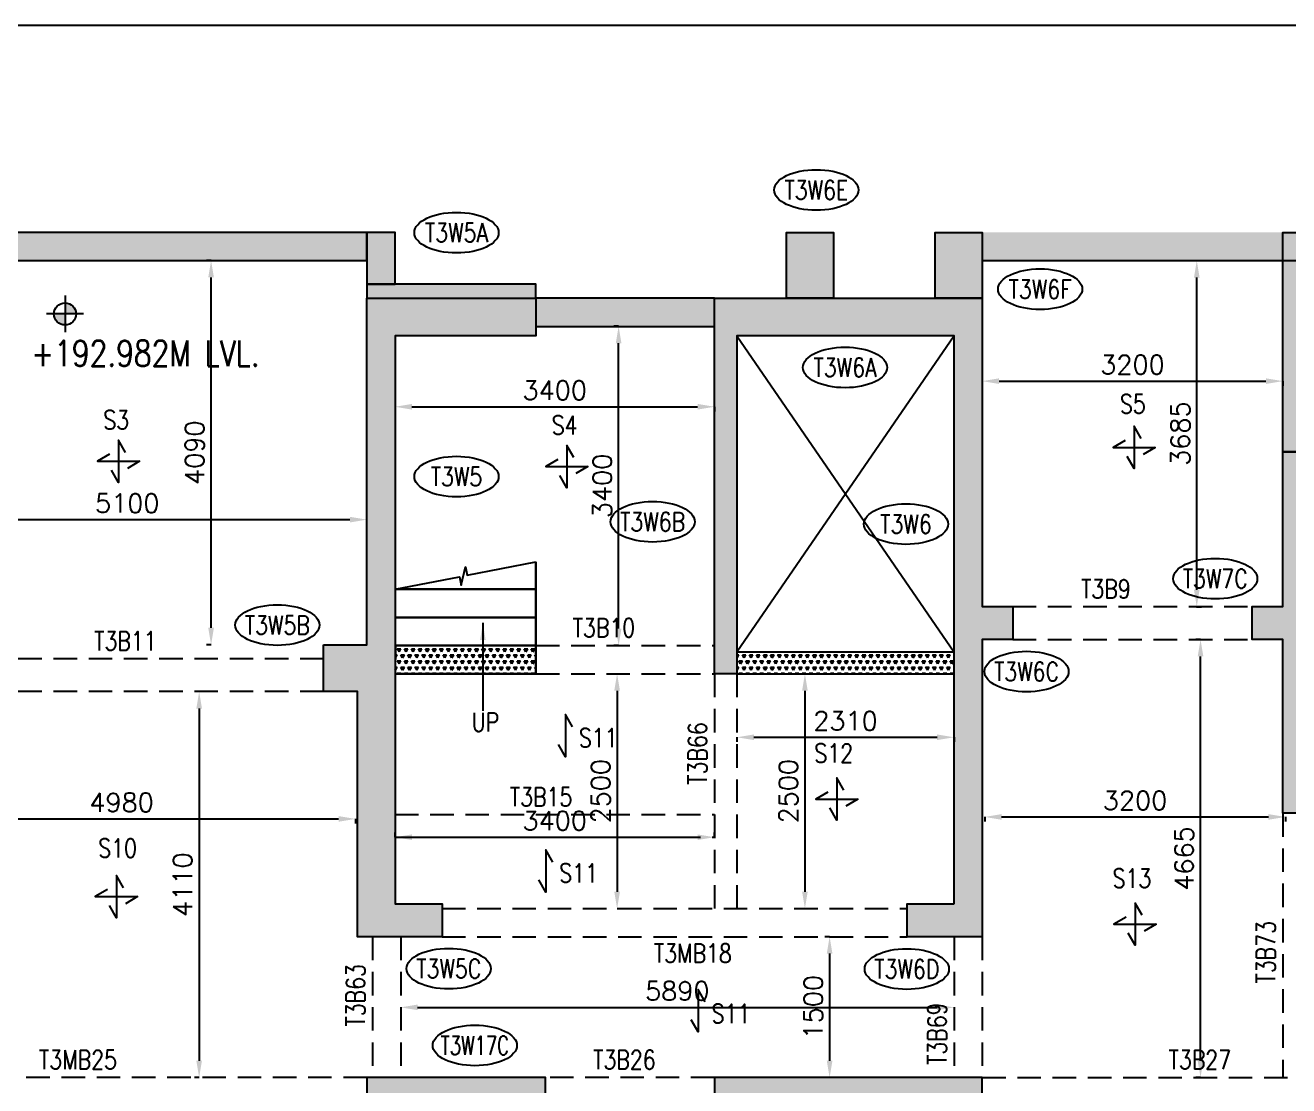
# Model space of a CAD drawing. Header units: millimetres. Extents: x 3105849 to 3692204, y 664613 to 1031566.
# Drawn here: x 3152977 to 3166426, y 689269 to 700563 of the extents above; entities that cross this region are included whole.
import ezdxf
from ezdxf.enums import TextEntityAlignment as Align

# ---------------------------------------------------------------- set-up
doc = ezdxf.new("R2010")
doc.units = ezdxf.units.MM
doc.header["$LTSCALE"] = 100
doc.header["$MEASUREMENT"] = 0
doc.linetypes.add('DASHED2', pattern=[0.375, 0.25, -0.125])
doc.linetypes.add('HIDDEN', pattern=[0.375, 0.25, -0.125])
for name, color, linetype in [('BEAM', 3, 'Continuous'), ('BEAM NO', 3, 'Continuous'), ('COL', 6, 'Continuous'), ('col solid', 20, 'Continuous'), ('COL-NO TOWR-T3', 8, 'Continuous'), ('CUT', 9, 'Continuous'), ('DIM.', 11, 'Continuous'), ('PODIUM COL', 6, 'Continuous'), ('RC PARDI', 2, 'Continuous'), ('RC PARDI HAT', 30, 'DASHED2'), ('RET. WALL', 6, 'Continuous'), ('SLABS NO T2', 3, 'Continuous'), ('SYMBOL', 1, 'Continuous'), ('TEXT', 3, 'Continuous')]:
    doc.layers.add(name, color=color, linetype=linetype)
for name, color, linetype, lineweight in [('OTHER', 7, 'Continuous', 30), ('RET. WALL HATCH', 40, 'Continuous', 15), ('SLAB NO', 3, 'Continuous', 35)]:
    doc.layers.add(name, color=color, linetype=linetype, lineweight=lineweight)
doc.styles.add('romance', font='romans.shx')
doc.styles.add('romand', font='simplex.shx', dxfattribs={"width": 0.8})
doc.styles.add('ROMANS', font='romans.shx', dxfattribs={"width": 0.8})
doc.dimstyles.new('100T', dxfattribs={"dimtxt": 200, "dimasz": 180, "dimexe": 50, "dimexo": 50, "dimgap": 75, "dimtad": 1, "dimdec": 0, "dimzin": 0, "dimdsep": 46, "dimtxsty": 'romance', "dimcen": 0.09, "dimdle": 150, "dimclrd": 11, "dimclre": 11, "dimclrt": 2, "dimadec": 0, "dimazin": 0, "dimtfac": 1, "dimtdec": 0, "dimtofl": 0, "dimtmove": 0, "dimatfit": 3, "dimfxl": 1, "dimtolj": 1, "dimtzin": 0, "dimarcsym": 0})

# ---------------------------------------------------------------- blocks, each defined once
blk = doc.blocks.new('A$C08c7907b')
at = {"layer": 'COL-NO TOWR-T3', "color": 8}
blk.add_ellipse((-503, 194, 0), major_axis=(448, 0), ratio=0.482829, dxfattribs=at)
at = {"layer": 'COL-NO TOWR-T3', "color": 3, "style": 'ROMANS', "width": 0.8}
blk.add_attdef('12345', text='', height=200, dxfattribs=at).set_placement((-503, 194, 0), align=Align.MIDDLE_CENTER)
blk = doc.blocks.new('A$C7B313EF1')
at = {"layer": 'SYMBOL', "color": 2, "linetype": 'Continuous'}
for points in [[(300, 320), (225, 450), (225, 0), (150, 130)], [(130, 300), (0, 225), (450, 225), (320, 150)]]:
    blk.add_lwpolyline(points, dxfattribs=at)
blk = doc.blocks.new('A$C6DB00AAD')
at = {"layer": 'SYMBOL', "color": 2, "linetype": 'Continuous'}
blk.add_lwpolyline([(150, 320), (75, 450), (75, 0), (0, 130)], dxfattribs=at)
blk = doc.blocks.new('A$C2BC57D65')
at = {"layer": 'SYMBOL'}
h = blk.add_hatch(color=7, dxfattribs=at)
h.paths.add_polyline_path([(196, 348), (314, 348, 0.414214), (196, 466)])
h.paths.add_polyline_path([(196, 348), (79, 348, 0.414214), (196, 230)])
at = {"layer": 'SYMBOL', "color": 7}
for p, q in [((196, 544), (196, 152)), ((393, 348), (0, 348))]:
    blk.add_line(p, q, dxfattribs=at)
blk.add_circle((196, 348), 118, dxfattribs=at)
at = {"layer": 'SYMBOL', "style": 'romand', "width": 0.8}
for p in [(1052, 530), (1052, 137)]:
    blk.add_attdef('LEVEL', text='', height=275, dxfattribs=at).set_placement(p, align=Align.MIDDLE)
blk = doc.blocks.new('*D2664')
at = {"layer": 'Defpoints', "color": 0, "transparency": 16777216}
for p in [(3156913, 691916), (3160313, 691916), (3160313, 691916)]:
    blk.add_point(p, dxfattribs=at)
at = {"layer": 'SLABS NO T2', "color": 11, "lineweight": -2, "transparency": 16777216}
for p, q in [((3156913, 691916), (3156913, 691966)), ((3160313, 691916), (3160313, 691966)), ((3157093, 691916), (3160133, 691916))]:
    blk.add_line(p, q, dxfattribs=at)
at = {"layer": 'SLABS NO T2', "color": 11, "transparency": 16777216}
for points in [[(3157093, 691946), (3157093, 691886), (3156913, 691916)], [(3160133, 691946), (3160133, 691886), (3160313, 691916)]]:
    blk.add_solid(points, dxfattribs=at)
at = {"layer": 'SLABS NO T2', "color": 2, "transparency": 16777216, "insert": (3158613, 692091), "char_height": 200, "attachment_point": 5, "style": 'romance'}
blk.add_mtext('\\A1;3400', dxfattribs=at)
blk = doc.blocks.new('*D2665')
at = {"layer": 'Defpoints', "color": 0, "transparency": 16777216}
for p in [(3159051, 693656), (3159051, 691156), (3159277, 691156)]:
    blk.add_point(p, dxfattribs=at)
at = {"layer": 'SLABS NO T2', "color": 11, "lineweight": -2, "transparency": 16777216}
for p, q in [((3159277, 693656), (3159327, 693656)), ((3159277, 693476), (3159277, 691336)), ((3159277, 691156), (3159327, 691156))]:
    blk.add_line(p, q, dxfattribs=at)
at = {"layer": 'SLABS NO T2', "color": 11, "transparency": 16777216}
for points in [[(3159247, 693476), (3159307, 693476), (3159277, 693656)], [(3159247, 691336), (3159307, 691336), (3159277, 691156)]]:
    blk.add_solid(points, dxfattribs=at)
at = {"layer": 'SLABS NO T2', "color": 2, "transparency": 16777216, "insert": (3159102, 692406), "char_height": 200, "attachment_point": 5, "rotation": 90, "style": 'romance'}
blk.add_mtext('\\A1;2500', dxfattribs=at)
blk = doc.blocks.new('*D2734')
at = {"layer": 'Defpoints', "color": 0, "transparency": 16777216}
for p in [(3156613, 695298), (3156613, 693966, 0), (3151513, 693816)]:
    blk.add_point(p, dxfattribs=at)
at = {"layer": 'SLABS NO T2', "color": 11, "lineweight": -2, "transparency": 16777216}
for p, q in [((3151513, 695297), (3151513, 695348)), ((3156613, 695297), (3156613, 695348)), ((3151693, 695298), (3156433, 695298))]:
    blk.add_line(p, q, dxfattribs=at)
at = {"layer": 'SLABS NO T2', "color": 11, "transparency": 16777216}
for points in [[(3151693, 695328), (3151693, 695268), (3151513, 695298)], [(3156433, 695328), (3156433, 695268), (3156613, 695298)]]:
    blk.add_solid(points, dxfattribs=at)
at = {"layer": 'SLABS NO T2', "color": 2, "transparency": 16777216, "insert": (3154063, 695473), "char_height": 200, "attachment_point": 5, "style": 'romance'}
blk.add_mtext('\\A1;5100', dxfattribs=at)
blk = doc.blocks.new('*D2735')
at = {"layer": 'Defpoints', "color": 0, "transparency": 16777216}
for p in [(3154955, 698057), (3156613, 698057, 0), (3156613, 693966, 0)]:
    blk.add_point(p, dxfattribs=at)
at = {"layer": 'SLABS NO T2', "color": 11, "lineweight": -2, "transparency": 16777216}
for p, q in [((3154955, 698057), (3154905, 698057)), ((3154955, 694146), (3154955, 697877)), ((3154955, 693966), (3154905, 693966))]:
    blk.add_line(p, q, dxfattribs=at)
at = {"layer": 'SLABS NO T2', "color": 11, "transparency": 16777216}
for points in [[(3154925, 697877), (3154985, 697877), (3154955, 698057)], [(3154925, 694146), (3154985, 694146), (3154955, 693966)]]:
    blk.add_solid(points, dxfattribs=at)
at = {"layer": 'SLABS NO T2', "color": 2, "transparency": 16777216, "insert": (3154780, 696011), "char_height": 200, "attachment_point": 5, "rotation": 90, "style": 'romance'}
blk.add_mtext('\\A1;4090', dxfattribs=at)
blk = doc.blocks.new('*D2746')
at = {"layer": 'Defpoints', "color": 0, "transparency": 16777216}
for p in [(3151513, 693316, 0), (3156493, 693316, 0), (3156493, 692111)]:
    blk.add_point(p, dxfattribs=at)
at = {"layer": 'SLABS NO T2', "color": 11, "lineweight": -2, "transparency": 16777216}
for p, q in [((3151513, 692111), (3151513, 692061)), ((3151693, 692111), (3156313, 692111)), ((3156493, 692111), (3156493, 692061))]:
    blk.add_line(p, q, dxfattribs=at)
at = {"layer": 'SLABS NO T2', "color": 11, "transparency": 16777216}
for points in [[(3151693, 692141), (3151693, 692081), (3151513, 692111)], [(3156313, 692141), (3156313, 692081), (3156493, 692111)]]:
    blk.add_solid(points, dxfattribs=at)
at = {"layer": 'SLABS NO T2', "color": 2, "transparency": 16777216, "insert": (3154003, 692286), "char_height": 200, "attachment_point": 5, "style": 'romance'}
blk.add_mtext('\\A1;4980', dxfattribs=at)
blk = doc.blocks.new('*D2747')
at = {"layer": 'Defpoints', "color": 0, "transparency": 16777216}
for p in [(3156513, 693466, 0), (3154828, 689356), (3156673, 689356)]:
    blk.add_point(p, dxfattribs=at)
at = {"layer": 'SLABS NO T2', "color": 11, "lineweight": -2, "transparency": 16777216}
for p, q in [((3154828, 693466), (3154778, 693466)), ((3154828, 693286), (3154828, 689536)), ((3154828, 689356), (3154778, 689356))]:
    blk.add_line(p, q, dxfattribs=at)
at = {"layer": 'SLABS NO T2', "color": 11, "transparency": 16777216}
for points in [[(3154798, 693286), (3154858, 693286), (3154828, 693466)], [(3154798, 689536), (3154858, 689536), (3154828, 689356)]]:
    blk.add_solid(points, dxfattribs=at)
at = {"layer": 'SLABS NO T2', "color": 2, "transparency": 16777216, "insert": (3154653, 691411), "char_height": 200, "attachment_point": 5, "rotation": 90, "style": 'romance'}
blk.add_mtext('\\A1;4110', dxfattribs=at)
blk = doc.blocks.new('*D2750')
at = {"layer": 'Defpoints', "color": 0, "transparency": 16777216}
for p in [(3160553, 693656), (3162863, 693656, 0), (3162863, 692980)]:
    blk.add_point(p, dxfattribs=at)
at = {"layer": 'SLABS NO T2', "color": 11, "lineweight": -2, "transparency": 16777216}
for p, q in [((3160553, 692981), (3160553, 692930)), ((3160733, 692980), (3162683, 692980)), ((3162863, 692981), (3162863, 692930))]:
    blk.add_line(p, q, dxfattribs=at)
at = {"layer": 'SLABS NO T2', "color": 11, "transparency": 16777216}
for points in [[(3160733, 693010), (3160733, 692950), (3160553, 692980)], [(3162683, 693010), (3162683, 692950), (3162863, 692980)]]:
    blk.add_solid(points, dxfattribs=at)
at = {"layer": 'SLABS NO T2', "color": 2, "transparency": 16777216, "insert": (3161708, 693155), "char_height": 200, "attachment_point": 5, "style": 'romance'}
blk.add_mtext('\\A1;2310', dxfattribs=at)
blk = doc.blocks.new('*D2751')
at = {"layer": 'Defpoints', "color": 0, "transparency": 16777216}
for p in [(3160553, 693656), (3160553, 691156), (3161276, 691156)]:
    blk.add_point(p, dxfattribs=at)
at = {"layer": 'SLABS NO T2', "color": 11, "lineweight": -2, "transparency": 16777216}
for p, q in [((3161275, 693656), (3161326, 693656)), ((3161276, 693476), (3161276, 691336)), ((3161275, 691156), (3161326, 691156))]:
    blk.add_line(p, q, dxfattribs=at)
at = {"layer": 'SLABS NO T2', "color": 11, "transparency": 16777216}
for points in [[(3161246, 693476), (3161306, 693476), (3161276, 693656)], [(3161246, 691336), (3161306, 691336), (3161276, 691156)]]:
    blk.add_solid(points, dxfattribs=at)
at = {"layer": 'SLABS NO T2', "color": 2, "transparency": 16777216, "insert": (3161101, 692406), "char_height": 200, "attachment_point": 5, "rotation": 90, "style": 'romance'}
blk.add_mtext('\\A1;2500', dxfattribs=at)
blk = doc.blocks.new('*D2752')
at = {"layer": 'Defpoints', "color": 0, "transparency": 16777216}
for p in [(3156913, 697256, 0), (3160313, 697256, 0), (3160313, 696500)]:
    blk.add_point(p, dxfattribs=at)
at = {"layer": 'SLABS NO T2', "color": 11, "lineweight": -2, "transparency": 16777216}
for p, q in [((3156913, 696501), (3156913, 696450)), ((3157093, 696500), (3160133, 696500)), ((3160313, 696501), (3160313, 696450))]:
    blk.add_line(p, q, dxfattribs=at)
at = {"layer": 'SLABS NO T2', "color": 11, "transparency": 16777216}
for points in [[(3157093, 696530), (3157093, 696470), (3156913, 696500)], [(3160133, 696530), (3160133, 696470), (3160313, 696500)]]:
    blk.add_solid(points, dxfattribs=at)
at = {"layer": 'SLABS NO T2', "color": 2, "transparency": 16777216, "insert": (3158613, 696675), "char_height": 200, "attachment_point": 5, "style": 'romance'}
blk.add_mtext('\\A1;3400', dxfattribs=at)
blk = doc.blocks.new('*D2753')
at = {"layer": 'Defpoints', "color": 0, "transparency": 16777216}
for p in [(3159293, 697357), (3160313, 697357, 0), (3160313, 693957)]:
    blk.add_point(p, dxfattribs=at)
at = {"layer": 'SLABS NO T2', "color": 11, "lineweight": -2, "transparency": 16777216}
for p, q in [((3159293, 697357), (3159243, 697357)), ((3159293, 694137), (3159293, 697177)), ((3159293, 693957), (3159243, 693957))]:
    blk.add_line(p, q, dxfattribs=at)
at = {"layer": 'SLABS NO T2', "color": 11, "transparency": 16777216}
for points in [[(3159263, 697177), (3159323, 697177), (3159293, 697357)], [(3159263, 694137), (3159323, 694137), (3159293, 693957)]]:
    blk.add_solid(points, dxfattribs=at)
at = {"layer": 'SLABS NO T2', "color": 2, "transparency": 16777216, "insert": (3159118, 695657), "char_height": 200, "attachment_point": 5, "rotation": 90, "style": 'romance'}
blk.add_mtext('\\A1;3400', dxfattribs=at)
blk = doc.blocks.new('*D2754')
at = {"layer": 'Defpoints', "color": 0, "transparency": 16777216}
for p in [(3166363, 698356, 0), (3163163, 698056, 0), (3166363, 696773)]:
    blk.add_point(p, dxfattribs=at)
at = {"layer": 'SLABS NO T2', "color": 11, "lineweight": -2, "transparency": 16777216}
for p, q in [((3163163, 696774), (3163163, 696723)), ((3163343, 696773), (3166183, 696773)), ((3166363, 696774), (3166363, 696723))]:
    blk.add_line(p, q, dxfattribs=at)
at = {"layer": 'SLABS NO T2', "color": 11, "transparency": 16777216}
for points in [[(3163343, 696803), (3163343, 696743), (3163163, 696773)], [(3166183, 696803), (3166183, 696743), (3166363, 696773)]]:
    blk.add_solid(points, dxfattribs=at)
at = {"layer": 'SLABS NO T2', "color": 2, "transparency": 16777216, "insert": (3164763, 696948), "char_height": 200, "attachment_point": 5, "style": 'romance'}
blk.add_mtext('\\A1;3200', dxfattribs=at)
blk = doc.blocks.new('*D2755')
at = {"layer": 'Defpoints', "color": 0, "transparency": 16777216}
for p in [(3163163, 698056, 0), (3165447, 698056), (3163163, 694371, 0)]:
    blk.add_point(p, dxfattribs=at)
at = {"layer": 'SLABS NO T2', "color": 11, "lineweight": -2, "transparency": 16777216}
for p, q in [((3165446, 698056), (3165497, 698056)), ((3165447, 694551), (3165447, 697876)), ((3165446, 694371), (3165497, 694371))]:
    blk.add_line(p, q, dxfattribs=at)
at = {"layer": 'SLABS NO T2', "color": 11, "transparency": 16777216}
for points in [[(3165417, 697876), (3165477, 697876), (3165447, 698056)], [(3165417, 694551), (3165477, 694551), (3165447, 694371)]]:
    blk.add_solid(points, dxfattribs=at)
at = {"layer": 'SLABS NO T2', "color": 2, "transparency": 16777216, "insert": (3165272, 696214), "char_height": 200, "attachment_point": 5, "rotation": 90, "style": 'romance'}
blk.add_mtext('\\A1;3685', dxfattribs=at)
blk = doc.blocks.new('*D2762')
at = {"layer": 'Defpoints', "color": 0, "transparency": 16777216}
for p in [(3163190, 694251, 0), (3166390, 694251), (3166390, 692132)]:
    blk.add_point(p, dxfattribs=at)
at = {"layer": 'SLABS NO T2', "color": 11, "lineweight": -2, "transparency": 16777216}
for p, q in [((3163190, 692133), (3163190, 692082)), ((3163370, 692132), (3166210, 692132)), ((3166390, 692133), (3166390, 692082))]:
    blk.add_line(p, q, dxfattribs=at)
at = {"layer": 'SLABS NO T2', "color": 11, "transparency": 16777216}
for points in [[(3163370, 692162), (3163370, 692102), (3163190, 692132)], [(3166210, 692162), (3166210, 692102), (3166390, 692132)]]:
    blk.add_solid(points, dxfattribs=at)
at = {"layer": 'SLABS NO T2', "color": 2, "transparency": 16777216, "insert": (3164790, 692307), "char_height": 200, "attachment_point": 5, "style": 'romance'}
blk.add_mtext('\\A1;3200', dxfattribs=at)
blk = doc.blocks.new('*D2763')
at = {"layer": 'Defpoints', "color": 0, "transparency": 16777216}
for p in [(3165487, 694021), (3166363, 694021), (3166363, 689356, 0)]:
    blk.add_point(p, dxfattribs=at)
at = {"layer": 'SLABS NO T2', "color": 11, "lineweight": -2, "transparency": 16777216}
for p, q in [((3165488, 694021), (3165437, 694021)), ((3165487, 689536), (3165487, 693841)), ((3165488, 689356), (3165437, 689356))]:
    blk.add_line(p, q, dxfattribs=at)
at = {"layer": 'SLABS NO T2', "color": 11, "transparency": 16777216}
for points in [[(3165457, 693841), (3165517, 693841), (3165487, 694021)], [(3165457, 689536), (3165517, 689536), (3165487, 689356)]]:
    blk.add_solid(points, dxfattribs=at)
at = {"layer": 'SLABS NO T2', "color": 2, "transparency": 16777216, "insert": (3165312, 691689), "char_height": 200, "attachment_point": 5, "rotation": 90, "style": 'romance'}
blk.add_mtext('\\A1;4665', dxfattribs=at)
blk = doc.blocks.new('*D2781')
at = {"layer": 'Defpoints', "color": 0, "transparency": 16777216}
for p in [(3156974, 690856), (3162863, 690856, 0), (3162863, 690104)]:
    blk.add_point(p, dxfattribs=at)
at = {"layer": 'SLABS NO T2', "color": 11, "lineweight": -2, "transparency": 16777216}
for p, q in [((3156974, 690105), (3156974, 690054)), ((3157154, 690104), (3162683, 690104)), ((3162863, 690105), (3162863, 690054))]:
    blk.add_line(p, q, dxfattribs=at)
at = {"layer": 'SLABS NO T2', "color": 11, "transparency": 16777216}
for points in [[(3157154, 690134), (3157154, 690074), (3156974, 690104)], [(3162683, 690134), (3162683, 690074), (3162863, 690104)]]:
    blk.add_solid(points, dxfattribs=at)
at = {"layer": 'SLABS NO T2', "color": 2, "transparency": 16777216, "insert": (3159918, 690279), "char_height": 200, "attachment_point": 5, "style": 'romance'}
blk.add_mtext('\\A1;5890', dxfattribs=at)
blk = doc.blocks.new('*D2782')
at = {"layer": 'Defpoints', "color": 0, "transparency": 16777216}
for p in [(3162863, 690856, 0), (3161539, 689356), (3162863, 689356, 0)]:
    blk.add_point(p, dxfattribs=at)
at = {"layer": 'SLABS NO T2', "color": 11, "lineweight": -2, "transparency": 16777216}
for p, q in [((3161539, 690856), (3161489, 690856)), ((3161539, 690676), (3161539, 689536)), ((3161539, 689356), (3161489, 689356))]:
    blk.add_line(p, q, dxfattribs=at)
at = {"layer": 'SLABS NO T2', "color": 11, "transparency": 16777216}
for points in [[(3161509, 690676), (3161569, 690676), (3161539, 690856)], [(3161509, 689536), (3161569, 689536), (3161539, 689356)]]:
    blk.add_solid(points, dxfattribs=at)
at = {"layer": 'SLABS NO T2', "color": 2, "transparency": 16777216, "insert": (3161364, 690106), "char_height": 200, "attachment_point": 5, "rotation": 90, "style": 'romance'}
blk.add_mtext('\\A1;1500', dxfattribs=at)

msp = doc.modelspace()

# ---------------------------------------------------------------- hatches: boundary and pattern name
at = {"layer": 'col solid'}
h = msp.add_hatch(color=256, dxfattribs=at)
h.dxf.hatch_style = 1
h.paths.add_polyline_path([(3161080.9, 697654.8), (3161080.9, 698356.1), (3161580.9, 698356.1), (3161580.9, 697654.8)])
h = msp.add_hatch(color=256, dxfattribs=at)
h.dxf.hatch_style = 1
h.paths.add_polyline_path([(3162663.1, 697656.4), (3162662.9, 698356.4), (3163162.9, 698356.4), (3163162.9, 697656.4), (3162863.2, 697656.4), (3162863.2, 697656.4)])
h = msp.add_hatch(color=256, dxfattribs=at)
h.dxf.hatch_style = 1
h.paths.add_polyline_path([(3166363.1, 696021.4), (3166363.1, 698356.4), (3166863.1, 698356.4), (3166863.1, 696021.4)])
h = msp.add_hatch(color=256, dxfattribs=at)
h.dxf.hatch_style = 1
h.paths.add_polyline_path([(3156613.1, 697656.8), (3158413.1, 697656.8), (3158413.1, 697806.4), (3156613.1, 697806.4)])
h = msp.add_hatch(color=256, dxfattribs=at)
h.dxf.hatch_style = 1
h.paths.add_polyline_path([(3156153.1, 693966.4), (3156613.1, 693966.4), (3156613.1, 697656.4), (3158413.1, 697656.4), (3158413.1, 697256.4), (3156913.1, 697256.4), (3156913.1, 691206.4), (3157413.1, 691206.4), (3157413.1, 690856.4), (3156513.1, 690856.4), (3156513.1, 693466.4), (3156153.1, 693466.4)])
h = msp.add_hatch(color=256, dxfattribs=at)
h.dxf.hatch_style = 1
h.paths.add_polyline_path([(3162863.1, 691206.4), (3162863.1, 697256.4), (3160553.1, 697256.4), (3160553.1, 693656.4), (3160313.1, 693656.4), (3160313.1, 697256.4), (3160313.1, 697256.4), (3160313.1, 697656.4), (3163163.1, 697656.4), (3163163.1, 694371.4), (3163488.1, 694371.4), (3163488.1, 694021.4), (3163163.1, 694021.4), (3163163.1, 690856.4), (3162363.1, 690856.4), (3162363.1, 691206.4)])
h = msp.add_hatch(color=256, dxfattribs=at)
h.dxf.hatch_style = 1
h.paths.add_polyline_path([(3166663.1, 692171.4), (3166363.1, 692171.4), (3166363.1, 694021.4), (3166038.1, 694021.4), (3166038.1, 694371.4), (3166363.1, 694371.4), (3166363.1, 696021.4), (3167063.1, 696021.4), (3167063.1, 695521.4), (3166663.1, 695521.4)])
h = msp.add_hatch(color=256, dxfattribs=at)
h.dxf.hatch_style = 1
h.paths.add_polyline_path([(3158513.1, 683716.4), (3158513.1, 686766.4), (3156913.1, 686766.4), (3156913.1, 689056.4), (3158513.1, 689056.4), (3158513.1, 689356.4), (3156613.1, 689356.4), (3156613.1, 686766.4), (3153538.1, 686766.4), (3153538.1, 686416.4), (3158213.1, 686416.4), (3158213.1, 683716.4)])
h = msp.add_hatch(color=256, dxfattribs=at)
h.dxf.hatch_style = 1
h.paths.add_polyline_path([(3163163.1, 686711.4), (3163163.1, 689356.4), (3160313.1, 689356.4), (3160313.1, 689056.4), (3162863.1, 689056.4), (3162863.1, 684016.4), (3160313.1, 684016.4), (3160313.1, 683716.4), (3163163.1, 683716.4), (3163163.1, 686361.4), (3166313.1, 686361.4), (3166313.1, 686711.4)])
at = {"layer": 'RC PARDI HAT', "linetype": 'ByBlock'}
h = msp.add_hatch(dxfattribs=at)
h.set_pattern_fill('TRIANG', color=256, scale=200)
h.set_pattern_definition([(60, (564468.63, 193046.74), (-37.5, 64.9519052), [37.5, -37.5]), (120, (564468.63, 193046.74), (-75, 4e-08), [37.5, -37.5]), (0, (564449.88, 193079.21), (37.5, 64.9519052), [37.5, -37.5])])
h.paths.add_polyline_path([(3158413.3, 693656.4), (3158414.4, 693956.5), (3156916.7, 693956.5), (3156915.7, 693656.4)])
h = msp.add_hatch(dxfattribs=at)
h.set_pattern_fill('TRIANG', color=256, scale=200)
h.set_pattern_definition([(60, (568029.08, 193046.74), (-37.5, 64.9519052), [37.5, -37.5]), (120, (568029.08, 193046.74), (-75, 4e-08), [37.5, -37.5]), (0, (568010.33, 193079.21), (37.5, 64.9519052), [37.5, -37.5])])
h.paths.add_polyline_path([(3162863.1, 693656.4), (3162863.1, 693886.4), (3160553.1, 693886.4), (3160553.1, 693656.4)])
at = {"layer": 'RET. WALL HATCH'}
h = msp.add_hatch(color=256, dxfattribs=at)
h.dxf.hatch_style = 1
h.paths.add_polyline_path([(3156613.1, 698356.5), (3145398.2, 698356.4), (3145398.2, 698056.4), (3156613.1, 698056.5)])
h = msp.add_hatch(color=256, dxfattribs=at)
h.dxf.hatch_style = 1
h.paths.add_polyline_path([(3156613.1, 698356.5), (3156613.1, 697806.4), (3156913.1, 697806.4), (3156913.1, 698356.5)])
h = msp.add_hatch(color=256, dxfattribs=at)
h.dxf.hatch_style = 1
h.paths.add_polyline_path([(3178808.1, 698356.5), (3163162.9, 698356.4), (3163162.9, 698056.4), (3178808.1, 698056.5)])
h = msp.add_hatch(color=256, dxfattribs=at)
h.dxf.hatch_style = 1
h.paths.add_polyline_path([(3160313.1, 697656.5), (3158413.1, 697656.4), (3158413.1, 697356.4), (3160313.1, 697356.5)])

# ---------------------------------------------------------------- linework, layer by layer
at = {"layer": 'BEAM', "linetype": 'HIDDEN', "ltscale": 10}
for p, q in [((3163488.1, 694371.4, 0.3), (3166038.1, 694371.4, 0.3)), ((3163488.1, 694021.4, 0.3), (3166038.1, 694021.4, 0.3)), ((3156913.1, 693956.6, 0), (3160313.1, 693956.6)), ((3156153.1, 693816.4, 0.3), (3151973.1, 693816.4, 0.3)), ((3156913.1, 693656.6, 0), (3160313.1, 693656.6)), ((3160313.1, 693656.4), (3160313.1, 691156.4)), ((3160553.1, 693656.4), (3160553.1, 691156.4)), ((3156153.1, 693466.4, 0.3), (3151973.1, 693466.4, 0.3)), ((3156913.1, 692156.4), (3160313.1, 692156.4)), ((3166363.1, 692171.4), (3166363.1, 689356.4, 0.2)), ((3156913.1, 691916.4), (3160313.1, 691916.4)), ((3157413.1, 691156.4), (3162363.1, 691156.4)), ((3156673.6, 690856.2), (3156673.1, 689356.2)), ((3156973.6, 690856.1), (3156973.1, 689356)), ((3157413.1, 690856.4), (3162363.1, 690856.4)), ((3162863.1, 690856.4, -0.3), (3162863.1, 689356.4, -0.3)), ((3163163.1, 690856.4, -0.3), (3163163.1, 689356.4, -0.3)), ((3156613.1, 689356.4), (3151513.1, 689356.2, 0.3)), ((3160313.1, 689356.4, 0.3), (3158513.1, 689356.4, 0.3)), ((3163163.1, 689356.4, 0), (3168613.1, 689356.4, 0.3))]:
    msp.add_line(p, q, dxfattribs=at)
at = {"layer": 'COL'}
for points, elevation in [([(3161080.9, 697654.8), (3161080.9, 698356.1), (3161580.9, 698356.1), (3161580.9, 697654.8)], -0.1), ([(3162663.1, 697656.4), (3162662.9, 698356.4), (3163162.9, 698356.4), (3163162.9, 697656.4), (3162863.2, 697656.4), (3162863.2, 697656.4)], -0.3), ([(3166363.1, 696021.4), (3166363.1, 698356.4), (3166863.1, 698356.4), (3166863.1, 696021.4)], 0), ([(3156613.1, 697656.8), (3158413.1, 697656.8), (3158413.1, 697806.4), (3156613.1, 697806.4)], 0.2), ([(3156153.1, 693966.4), (3156613.1, 693966.4), (3156613.1, 697656.4), (3158413.1, 697656.4), (3158413.1, 697256.4), (3156913.1, 697256.4), (3156913.1, 691206.4), (3157413.1, 691206.4), (3157413.1, 690856.4), (3156513.1, 690856.4), (3156513.1, 693466.4), (3156153.1, 693466.4)], -0.3), ([(3162863.1, 691206.4), (3162863.1, 697256.4), (3160553.1, 697256.4), (3160553.1, 693656.4), (3160313.1, 693656.4), (3160313.1, 697256.4), (3160313.1, 697256.4), (3160313.1, 697656.4), (3163163.1, 697656.4), (3163163.1, 694371.4), (3163488.1, 694371.4), (3163488.1, 694021.4), (3163163.1, 694021.4), (3163163.1, 690856.4), (3162363.1, 690856.4), (3162363.1, 691206.4)], -0.3)]:
    msp.add_lwpolyline(points, close=True, dxfattribs=dict(at, elevation=elevation))
for points in [[(3166663.1, 692171.4), (3166363.1, 692171.4), (3166363.1, 694021.4), (3166038.1, 694021.4), (3166038.1, 694371.4), (3166363.1, 694371.4), (3166363.1, 696021.4), (3167063.1, 696021.4), (3167063.1, 695521.4), (3166663.1, 695521.4)], [(3158513.1, 683716.4), (3158513.1, 686766.4), (3156913.1, 686766.4), (3156913.1, 689056.4), (3158513.1, 689056.4), (3158513.1, 689356.4), (3156613.1, 689356.4), (3156613.1, 686766.4), (3153538.1, 686766.4), (3153538.1, 686416.4), (3158213.1, 686416.4), (3158213.1, 683716.4)], [(3163163.1, 686711.4), (3163163.1, 689356.4), (3160313.1, 689356.4), (3160313.1, 689056.4), (3162863.1, 689056.4), (3162863.1, 684016.4), (3160313.1, 684016.4), (3160313.1, 683716.4), (3163163.1, 683716.4), (3163163.1, 686361.4), (3166313.1, 686361.4), (3166313.1, 686711.4)]]:
    msp.add_lwpolyline(points, close=True, dxfattribs=at)
at = {"layer": 'CUT'}
for p, q in [((3160553.1, 697256.4, -0.3), (3162863.1, 693886.4, -0.3)), ((3162863.1, 697256.4, -0.3), (3160553.1, 693886.4, -0.3))]:
    msp.add_line(p, q, dxfattribs=at)
at = {"layer": 'CUT', "elevation": 0}
msp.add_lwpolyline([(3156913.3, 694556.6), (3157600.5, 694690.3), (3157617.7, 694601.9), (3157662.4, 694794), (3157679.6, 694705.7), (3158411, 694847.9)], dxfattribs=at)
at = {"layer": 'OTHER'}
for p, q in [((3158413.2, 694556.4, 0), (3156913.3, 694556.6, 0)), ((3158413.2, 694256.4, 0), (3156913.2, 694256.6, 0)), ((3158413.2, 693956.4, 0), (3156913.2, 693956.6, 0)), ((3158413.2, 693656.4, 0), (3156913.1, 693656.6, 0))]:
    msp.add_line(p, q, dxfattribs=at)
at = {"layer": 'OTHER', "elevation": 0}
msp.add_lwpolyline([(3158413.2, 694848.3), (3158413.2, 693656.4)], dxfattribs=at)
at = {"layer": 'PODIUM COL', "elevation": 0.2}
msp.add_lwpolyline([(3156613.1, 698356.5), (3156613.1, 697806.4), (3156913.1, 697806.4), (3156913.1, 698356.5)], close=True, dxfattribs=at)
at = {"layer": 'RC PARDI', "linetype": 'ByBlock'}
for points, elevation in [([(3158413.3, 693656.4), (3158414.4, 693956.5), (3156916.7, 693956.5), (3156915.7, 693656.4)], 0), ([(3162863.1, 693656.4), (3162863.1, 693886.4), (3160553.1, 693886.4), (3160553.1, 693656.4)], -0.3)]:
    msp.add_lwpolyline(points, close=True, dxfattribs=dict(at, elevation=elevation))
at = {"layer": 'RET. WALL'}
for points, elevation in [([(3156613.1, 698356.5), (3145398.2, 698356.4), (3145398.2, 698056.4), (3156613.1, 698056.5)], -0.3), ([(3156613.1, 698356.5), (3156613.1, 697806.4), (3156913.1, 697806.4), (3156913.1, 698356.5)], 0.2), ([(3160313.1, 697656.5), (3158413.1, 697656.4), (3158413.1, 697356.4), (3160313.1, 697356.5)], -0.3)]:
    msp.add_lwpolyline(points, close=True, dxfattribs=dict(at, elevation=elevation))
at = {"layer": 'RET. WALL', "elevation": -0.3}
msp.add_lwpolyline([(3163162.9, 698356.4), (3163162.9, 698056.4), (3178708.1, 698056.5)], dxfattribs=at)
at = {"layer": 'SLABS NO T2', "color": 7}
msp.add_lwpolyline([(3138759.5, 700562.8), (3180783, 700562.8), (3180783, 664612.9), (3138759.5, 664612.9)], close=True, dxfattribs=at)

# ---------------------------------------------------------------- block references
at = {"layer": 'COL-NO TOWR-T3'}
for p, values in [((3161900.2, 698614.5, -0.1), {'12345': 'T3W6E'}), ((3158070.4, 698160, 0.3), {'12345': 'T3W5A'}), ((3164282.8, 697558.2, 0), {'12345': 'T3W6F'}), ((3162206.4, 696724.7, 0), {'12345': 'T3W6A'}), ((3158070.4, 695562.5, 0), {'12345': 'T3W5'}), ((3160157.7, 695081.5, 0), {'12345': 'T3W6B'}), ((3162854.4, 695056.8, 0), {'12345': 'T3W6'}), ((3166146.7, 694475.2, 0), {'12345': 'T3W7C'}), ((3156163.4, 693981.2, 0.3), {'12345': 'T3W5B'}), ((3164138.3, 693485.9, 0), {'12345': 'T3W6C'}), ((3157987.8, 690322.2, 0), {'12345': 'T3W5C'}), ((3162863.7, 690318.3, 0), {'12345': 'T3W6D'})]:
    msp.add_blockref('A$C08c7907b', p, dxfattribs=at).add_auto_attribs(values)
ref = msp.add_blockref('A$C08c7907b', (3158265.9, 689504.7, 0), dxfattribs=at)
ref.add_attrib('12345', 'T3W17C', dxfattribs={"color": 3, "height": 200, "style": 'ROMANS', "width": 0.7}).set_placement((3157762.8, 689698.6), align=Align.MIDDLE_CENTER)
at = {"layer": 'SYMBOL', "linetype": 'ByBlock'}
ref = msp.add_blockref('A$C2BC57D65', (3153204.5, 697141.2), dxfattribs=at)
ref.add_attrib('LEVEL', '+192.982M LVL.', dxfattribs={"height": 275, "style": 'romand', "width": 0.8}).set_placement((3154256.3, 697069.1), align=Align.MIDDLE)
for name, p in [('A$C7B313EF1', (3164555.8, 695841.8)), ('A$C7B313EF1', (3153744.6, 695694.2)), ('A$C7B313EF1', (3158516.9, 695638.4)), ('A$C6DB00AAD', (3158651.7, 692771.7, 0)), ('A$C7B313EF1', (3161391, 692097.1)), ('A$C6DB00AAD', (3158443.1, 691331.2, -0.1)), ('A$C7B313EF1', (3153722.8, 691057.9)), ('A$C7B313EF1', (3164565.5, 690765.3)), ('A$C6DB00AAD', (3160063.9, 689842.8, -0.1))]:
    msp.add_blockref(name, p, dxfattribs=at)

# ---------------------------------------------------------------- texts
at = {"layer": 'BEAM NO', "ltscale": 50, "style": 'ROMANS', "width": 0.8}
for s, p in [('T3B9', (3164215.5, 694460.9, 0)), ('T3B10', (3158804.1, 694046.2, -0.2)), ('T3B11', (3153710.4, 693905.9, 0)), ('T3B15', (3158135.1, 692245.9, -0.2)), ('T3MB18', (3159668.2, 690580.1, -0.2)), ('T3MB25', (3153123.2, 689446.6, -0.2)), ('T3B26', (3159021.6, 689446.7, -0.1)), ('T3B27', (3165147.1, 689446.7, -0.3))]:
    msp.add_text(s, height=200, dxfattribs=at).set_placement(p)
for s, p in [('T3B66', (3160233.2, 692475.4, -1)), ('T3B73', (3166283.2, 690358, -0.9)), ('T3B63', (3156593.4, 689899.7, -1)), ('T3B69', (3162783.2, 689490.9, -1.2))]:
    msp.add_text(s, height=200, rotation=90, dxfattribs=at).set_placement(p)
at = {"layer": 'SLAB NO', "ltscale": 50, "style": 'ROMANS', "width": 0.8}
for s, p in [('S5', (3164628.6, 696429, -1)), ('S3', (3153808.8, 696259.7, -1)), ('S4', (3158581, 696204, -1)), ('S11', (3158869.6, 692874, -0.9)), ('S12', (3161376.9, 692710, -1)), ('S10', (3153754.4, 691699.3, -1)), ('S11', (3158660.9, 691433.5, -1)), ('S13', (3164551.4, 691378.2, -1)), ('S11', (3160281.7, 689937.1, -1))]:
    msp.add_text(s, height=200, dxfattribs=at).set_placement(p)
at = {"layer": 'TEXT', "ltscale": 50, "style": 'ROMANS', "width": 0.8}
msp.add_text('UP', height=200, dxfattribs=at).set_placement((3157727.1, 693141.8, 1.2), align=Align.MIDDLE_LEFT)

# ---------------------------------------------------------------- dimensions: what is measured, and where the dimension line sits
at = {"layer": 'SLABS NO T2'}
for base, p1, p2, picture, middle in [((3166363.1, 696772.8), (3163162.9, 698056.4, -0.3), (3166363.1, 698356.4, 0), '*D2754', (3164763, 696947.8)), ((3160313.1, 696499.8), (3156913.1, 697256.4, -0.3), (3160313.1, 697256.4, -0.3), '*D2752', (3158613.1, 696674.8)), ((3156613.1, 695298.1), (3151513.1, 693816.4), (3156613.1, 693966.4, -0.3), '*D2734', (3154063.1, 695473.1)), ((3166390.2, 692131.9), (3163190.2, 694251.4, -0.3), (3166390.2, 694251.4), '*D2762', (3164790.2, 692306.9)), ((3162863.1, 692980.2), (3160553.1, 693656.4), (3162863.1, 693656.4, -0.3), '*D2750', (3161708.1, 693155.2)), ((3156493.2, 692110.5), (3151513.1, 693316.4, 0.3), (3156493.2, 693316.4, 0.3), '*D2746', (3154003.2, 692285.5)), ((3160313.1, 691916.4), (3156913.1, 691916.4), (3160313.1, 691916.4), '*D2664', (3158613.1, 692091.4)), ((3162863.1236, 690104.4252), (3156973.5975, 690856.051), (3162863.1236, 690856.3704, -0.2619), '*D2781', (3159918.3606, 690279.4252))]:
    dim = msp.add_linear_dim(base=base, p1=p1, p2=p2, dimstyle='100T', override={"dimfxl": 0.75, "dimfxlon": 1}, dxfattribs=at)
    dim.commit()
    dim.dimension.update_dxf_attribs({"geometry": picture, "text_midpoint": middle})
for base, p1, p2, picture, middle in [((3154954.6, 698056.5), (3156613.1, 693966.4, -0.3), (3156613.1, 698056.5, -0.3), '*D2735', (3154779.6, 696011.4)), ((3165446.8, 698056.4), (3163163.1, 694371.4, -0.3), (3163162.9, 698056.4, -0.3), '*D2755', (3165271.8, 696213.9)), ((3159292.6, 697356.5), (3160313.1, 693956.6), (3160313.1, 697356.5, -0.3), '*D2753', (3159117.6, 695656.6)), ((3165487.4, 694021.4), (3166363.1, 689356.4, 0.2), (3166363.1, 694021.4), '*D2763', (3165312.4, 691688.9)), ((3159277.3, 691156.4), (3159051.1, 693656.4), (3159051.1, 691156.4), '*D2665', (3159102.3, 692406.4)), ((3161276.2, 691156.4), (3160553.1, 693656.4), (3160553.1, 691156.4), '*D2751', (3161101.2, 692406.4)), ((3154827.7, 689356.2), (3156513.1, 693466.4, -0.3), (3156673.1, 689356.2), '*D2747', (3154652.7, 691411.3)), ((3161538.6, 689356.4), (3162863.1, 690856.4, -0.3), (3162863.1, 689356.4, -0.3), '*D2782', (3161363.6, 690106.4))]:
    dim = msp.add_linear_dim(base=base, p1=p1, p2=p2, angle=90, dimstyle='100T', override={"dimfxl": 0.75, "dimfxlon": 1}, dxfattribs=at)
    dim.commit()
    dim.dimension.update_dxf_attribs({"geometry": picture, "text_midpoint": middle})

# ---------------------------------------------------------------- leaders
at = {"layer": 'DIM.'}
msp.add_leader([(3157848, 694197.3, 1.1), (3157848, 693263.2, 1.1)], dimstyle='100T', override={"dimgap": 75, "dimtad": 0}, dxfattribs=at)

doc.saveas('drawing.dxf')
